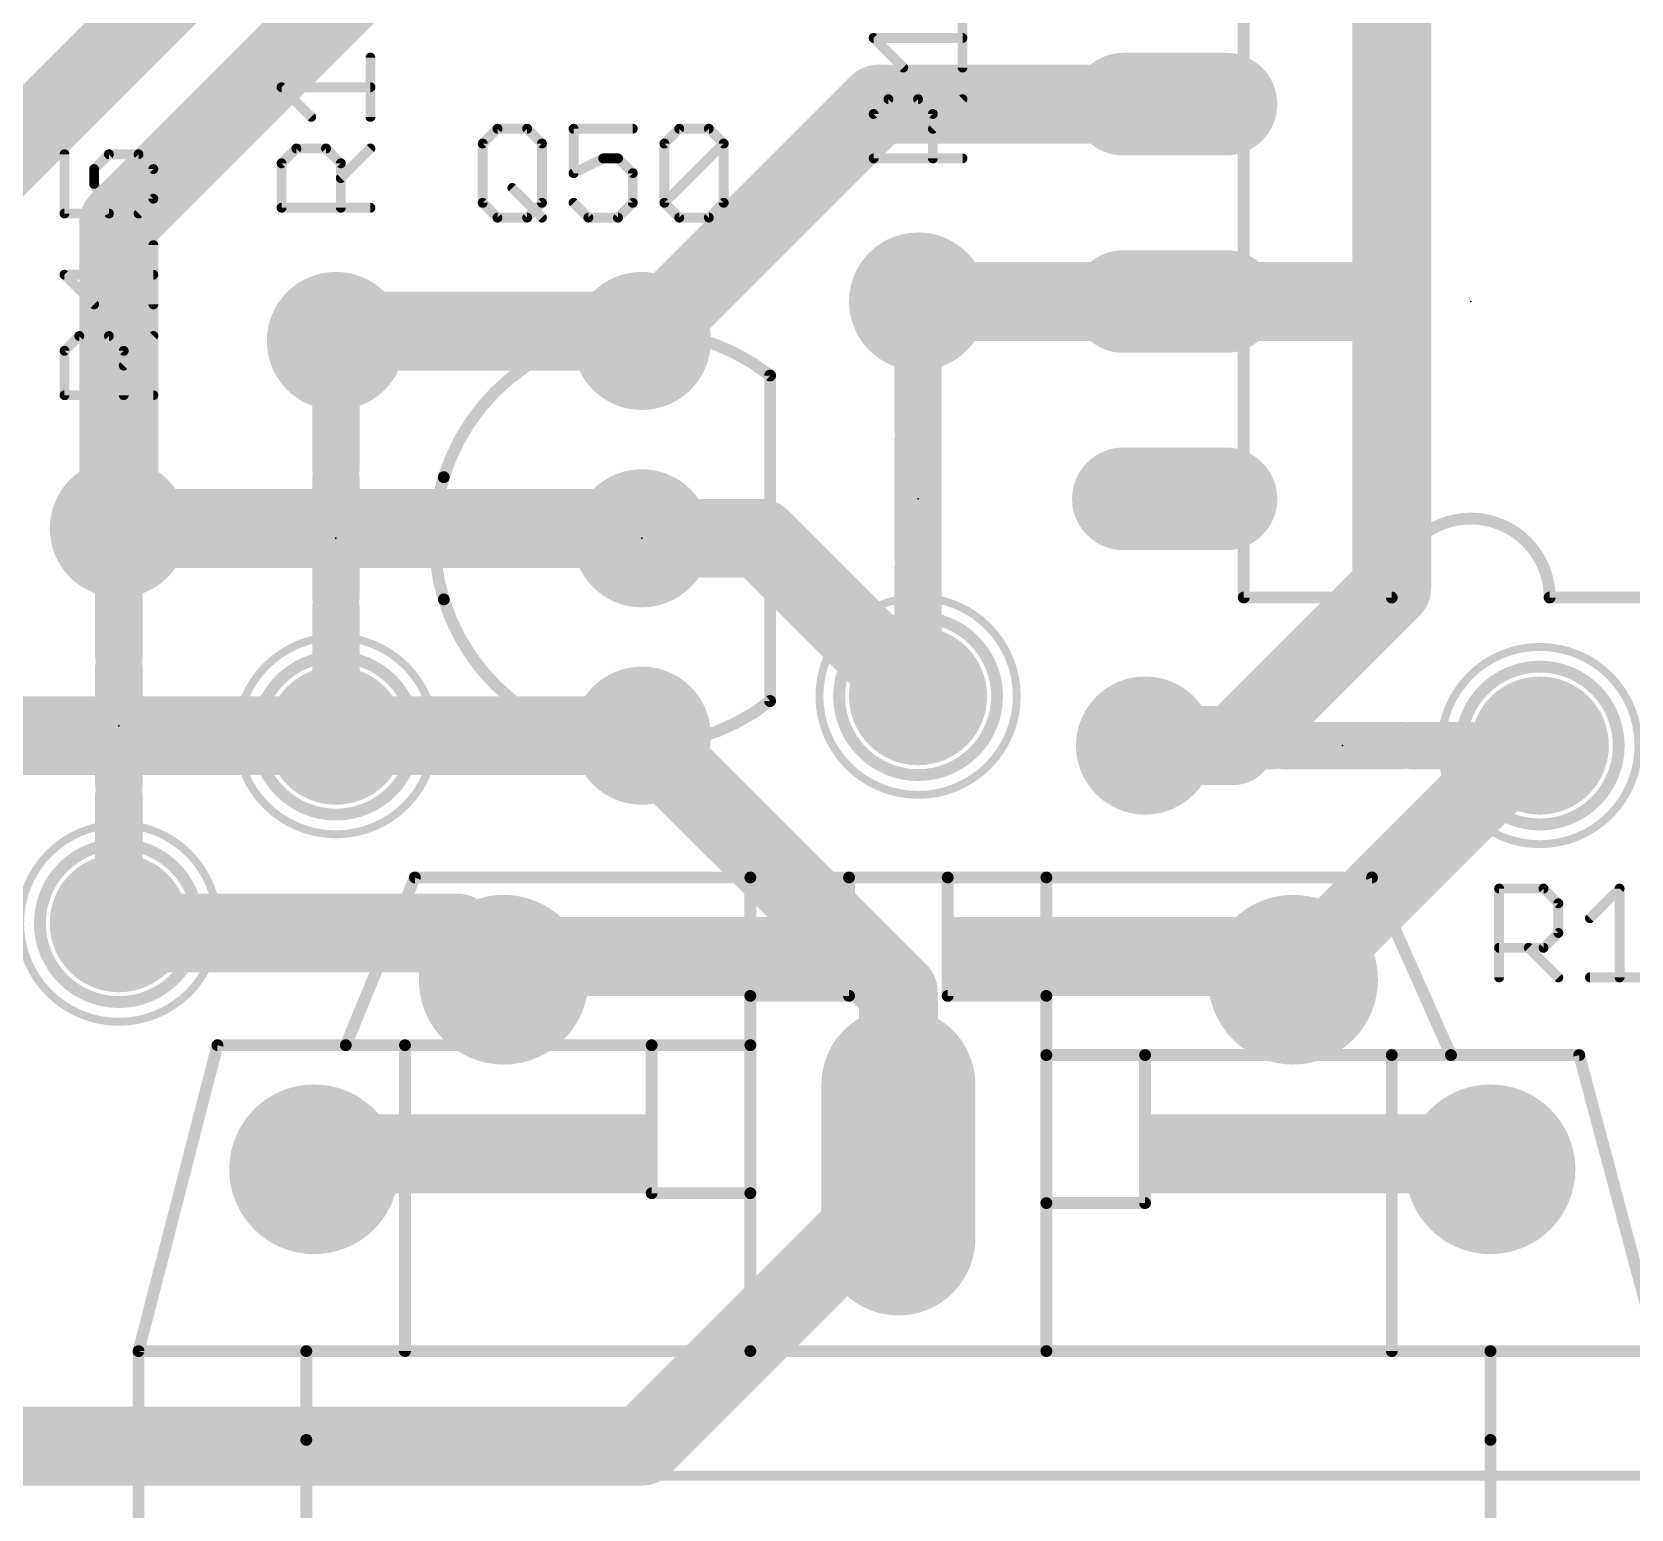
# Model space of a CAD drawing. Extents: x -4 to 220, y -9 to 53.
# Drawn here: x 123.98 to 144.56, y 8.21 to 27.22 of the extents above; entities that cross this region are included whole.
import ezdxf

# ---------------------------------------------------------------- set-up
doc = ezdxf.new("R2010")
doc.units = 0
for name, color, linetype in [('1', 14, 'CONTINUOUS'), ('16', 174, 'CONTINUOUS'), ('17', 94, 'CONTINUOUS'), ('21', 251, 'CONTINUOUS'), ('23', 178, 'CONTINUOUS'), ('25', 251, 'CONTINUOUS'), ('51', 251, 'CONTINUOUS')]:
    doc.layers.add(name, color=color, linetype=linetype)

# ---------------------------------------------------------------- blocks, each defined once
blk = doc.blocks.new('RECT')
blk.add_solid([(-0.5, -0.5), (0.5, -0.5), (-0.5, 0.5), (0.5, 0.5)])
blk = doc.blocks.new('ROUNDP')
at = {"const_width": 0.5}
blk.add_lwpolyline([(0, -0.25, 1), (0, 0.25, 1), (0, -0.25)], format="xyb", dxfattribs=at)
blk = doc.blocks.new('LONGP100')
at = {"const_width": 1}
blk.add_lwpolyline([(-0.5, 0), (0.5, 0)], dxfattribs=at)
at = {"const_width": 0.5}
for points in [[(-0.5, 0.25, 1), (-0.5, -0.25)], [(0.5, -0.25, 1), (0.5, 0.25)]]:
    blk.add_lwpolyline(points, format="xyb", dxfattribs=at)

msp = doc.modelspace()

# ---------------------------------------------------------------- linework, layer by layer
at = {"layer": '1'}
for points, const_width in [([(125.095, 24.765), (133.858, 33.528)], 1.016), ([(125.095, 20.828), (125.095, 24.765)], 1.016), ([(165.989, 8.636), (104.267, 8.636)], 0.127)]:
    msp.add_lwpolyline(points, dxfattribs=dict(at, const_width=const_width))
at = {"layer": '1', "const_width": 0.508}
for points in [[(125.349, 24.765, 1), (124.841, 24.765)], [(124.9154, 24.9446, 1), (125.2746, 24.5854)], [(124.841, 20.828, 1), (125.349, 20.828)]]:
    msp.add_lwpolyline(points, format="xyb", dxfattribs=at)
at = {"layer": '16', "const_width": 1.016}
for points in [[(118.8085, 20.7645), (126.619, 28.575)], [(141.478, 28.575), (141.478, 23.749)], [(131.826, 23.241), (134.874, 26.289)], [(134.874, 26.289), (138.684, 26.289)], [(138.684, 23.749), (135.382, 23.749)], [(141.478, 23.749), (138.684, 23.749)], [(141.478, 23.749), (141.478, 20.066)], [(127.889, 23.241), (127.762, 23.368)], [(127.762, 23.368), (131.699, 23.368)], [(131.699, 23.368), (131.826, 23.241)], [(125.095, 20.828), (131.699, 20.828)], [(131.699, 20.828), (131.826, 20.701)], [(131.826, 20.701), (131.826, 20.828)], [(131.826, 20.701), (133.35, 20.701)], [(133.35, 20.701), (135.382, 18.669)], [(141.478, 20.066), (139.446, 18.034)], [(127.889, 18.161), (123.444, 18.161)], [(131.826, 18.161), (127.889, 18.161)], [(135.128, 14.859), (131.826, 18.161)], [(139.446, 18.034), (138.303, 18.034)], [(140.208, 15.02), (143.222, 18.034)], [(143.222, 18.034), (143.383, 18.034)], [(125.095, 15.748), (124.968, 15.621)], [(124.968, 15.621), (129.447, 15.621)], [(129.447, 15.621), (130.048, 15.02)], [(135.128, 12.446), (135.128, 14.859)], [(135.128, 12.446), (135.128, 12.68)], [(131.826, 9.017), (135.255, 12.446)], [(135.255, 12.446), (135.128, 12.446)], [(116.947, 9.017), (131.826, 9.017)]]:
    msp.add_lwpolyline(points, dxfattribs=at)
at = {"layer": '16', "const_width": 0.508}
for points in [[(134.874, 26.543, 1), (134.874, 26.035)], [(135.0536, 26.1094, 1), (134.6944, 26.4686)], [(138.684, 26.035, 1), (138.684, 26.543)], [(135.382, 24.003, 1), (135.382, 23.495)], [(138.684, 24.003, 1), (138.684, 23.495)], [(138.684, 23.495, 1), (138.684, 24.003)], [(141.732, 23.749, 1), (141.224, 23.749)], [(141.478, 23.495, 1), (141.478, 24.003)], [(127.9416, 23.5476, 1), (127.5824, 23.1884)], [(127.762, 23.622, 1), (127.762, 23.114)], [(131.8786, 23.5476, 1), (131.5194, 23.1884)], [(131.699, 23.114, 1), (131.699, 23.622)], [(141.224, 23.749, 1), (141.732, 23.749)], [(127.7094, 23.0614, 1), (128.0686, 23.4206)], [(131.6464, 23.4206, 1), (132.0056, 23.0614)], [(131.6464, 23.0614, 1), (132.0056, 23.4206)], [(125.095, 21.082, 1), (125.095, 20.574)], [(131.8786, 21.0076, 1), (131.5194, 20.6484)], [(132.08, 20.828, 1), (131.572, 20.828)], [(131.826, 20.955, 1), (131.826, 20.447)], [(131.699, 20.574, 1), (131.699, 21.082)], [(133.5296, 20.8806, 1), (133.1704, 20.5214)], [(133.35, 20.447, 1), (133.35, 20.955)], [(131.6464, 20.5214, 1), (132.0056, 20.8806)], [(131.572, 20.701, 1), (132.08, 20.701)], [(141.6576, 19.8864, 1), (141.2984, 20.2456)], [(141.224, 20.066, 1), (141.732, 20.066)], [(135.2024, 18.4894, 1), (135.5616, 18.8486)], [(127.889, 18.415, 1), (127.889, 17.907)], [(127.889, 17.907, 1), (127.889, 18.415)], [(132.0056, 18.3406, 1), (131.6464, 17.9814)], [(131.826, 17.907, 1), (131.826, 18.415)], [(138.303, 18.288, 1), (138.303, 17.78)], [(139.446, 17.78, 1), (139.446, 18.288)], [(143.222, 18.288, 1), (143.222, 17.78)], [(143.4016, 17.8544, 1), (143.0424, 18.2136)], [(143.383, 17.78, 1), (143.383, 18.288)], [(139.2664, 18.2136, 1), (139.6256, 17.8544)], [(124.968, 15.875, 1), (124.968, 15.367)], [(124.7884, 15.8006, 1), (125.1476, 15.4414)], [(125.2746, 15.5684, 1), (124.9154, 15.9276)], [(129.6266, 15.8006, 1), (129.2674, 15.4414)], [(129.447, 15.367, 1), (129.447, 15.875)], [(129.8684, 14.8404, 1), (130.2276, 15.1996)], [(140.0284, 15.1996, 1), (140.3876, 14.8404)], [(135.382, 14.859, 1), (134.874, 14.859)], [(134.9484, 14.6794, 1), (135.3076, 15.0386)], [(135.382, 12.68, 1), (134.874, 12.68)], [(135.128, 12.7, 1), (135.128, 12.192)], [(135.4346, 12.2664, 1), (135.0754, 12.6256)], [(135.255, 12.192, 1), (135.255, 12.7)], [(134.874, 12.446, 1), (135.382, 12.446)], [(134.874, 12.446, 1), (135.382, 12.446)], [(131.826, 8.763, 1), (131.826, 9.271)], [(131.6464, 9.1966, 1), (132.0056, 8.8374)]]:
    msp.add_lwpolyline(points, format="xyb", dxfattribs=at)
at = {"layer": '21'}
for points, const_width in [([(139.573, 27.559), (139.573, 19.939)], 0.1524), ([(133.477, 18.606), (133.477, 22.796)], 0.1524), ([(135.382, 20.447), (135.382, 21.971)], 0.6096), ([(127.889, 19.939), (127.889, 21.463)], 0.6096), ([(139.573, 19.939), (141.478, 19.939)], 0.1524), ([(145.415, 19.939), (143.51, 19.939)], 0.1524), ([(125.095, 17.526), (125.095, 19.05)], 0.6096), ([(141.605, 18.034), (140.081, 18.034)], 0.6096), ([(133.223, 16.336), (133.223, 14.812)], 0.1524), ([(134.493, 16.336), (133.223, 16.336)], 0.1524), ([(134.493, 16.336), (134.493, 14.812)], 0.1524), ([(135.763, 16.336), (134.493, 16.336)], 0.1524), ([(137.033, 16.336), (135.763, 16.336)], 0.1524), ([(135.763, 16.336), (135.763, 14.812)], 0.1524), ([(137.033, 16.336), (137.033, 14.812)], 0.1524), ([(133.223, 14.812), (134.493, 14.812)], 0.1524), ([(133.223, 14.812), (133.223, 14.177)], 0.1524), ([(137.033, 14.812), (135.763, 14.812)], 0.1524), ([(137.033, 14.812), (137.033, 14.05)], 0.1524), ([(126.365, 14.177), (125.349, 10.24)], 0.1524), ([(133.223, 14.177), (131.953, 14.177)], 0.1524), ([(131.953, 14.177), (131.953, 12.272)], 0.1524), ([(133.223, 14.177), (133.223, 12.272)], 0.1524), ([(137.033, 14.05), (137.033, 12.145)], 0.1524), ([(138.303, 14.05), (137.033, 14.05)], 0.1524), ([(138.303, 14.05), (138.303, 12.145)], 0.1524), ([(143.891, 14.05), (144.907, 10.24)], 0.1524), ([(133.223, 12.272), (131.953, 12.272)], 0.1524), ([(133.223, 12.272), (133.223, 10.24)], 0.1524), ([(137.033, 12.145), (138.303, 12.145)], 0.1524), ([(137.033, 12.145), (137.033, 10.24)], 0.1524), ([(125.349, 5.541), (125.349, 10.24)], 0.1524), ([(127.508, 10.24), (125.349, 10.24)], 0.1524), ([(133.223, 10.24), (127.508, 10.24)], 0.1524), ([(127.508, 10.24), (127.508, 9.097)], 0.1524), ([(137.033, 10.24), (133.223, 10.24)], 0.1524), ([(142.748, 10.24), (137.033, 10.24)], 0.1524), ([(144.907, 10.24), (142.748, 10.24)], 0.1524), ([(142.748, 10.24), (142.748, 9.097)], 0.1524)]:
    msp.add_lwpolyline(points, dxfattribs=dict(at, const_width=const_width))
for points, const_width in [([(133.477, 22.796, 0.5267), (129.2776, 21.4878)], 0.1524), ([(133.5151, 22.796, 1), (133.4389, 22.796)], 0.0762), ([(133.4534, 22.7661, 1), (133.5006, 22.8259)], 0.0762), ([(135.5344, 21.971, 1), (135.2296, 21.971)], 0.3048), ([(128.0414, 21.463, 1), (127.7366, 21.463)], 0.3048), ([(129.2775, 21.4873, 0.1508), (129.2775, 19.9147)], 0.1524), ([(129.2412, 21.499, 1), (129.314, 21.4766)], 0.0762), ([(129.3139, 21.4761, 1), (129.2411, 21.4985)], 0.0762), ([(143.51, 19.939, 1), (141.478, 19.939)], 0.1524), ([(135.2296, 20.447, 1), (135.5344, 20.447)], 0.3048), ([(127.7366, 19.939, 1), (128.0414, 19.939)], 0.3048), ([(129.2775, 19.9147, 0.5267), (133.477, 18.6064)], 0.1524), ([(129.3139, 19.9259, 1), (129.2411, 19.9035)], 0.0762), ([(129.2411, 19.9035, 1), (129.3139, 19.9259)], 0.0762), ([(135.382, 17.399, 1), (135.382, 19.939, 1), (135.382, 17.399)], 0.1016), ([(139.573, 19.9771, 1), (139.573, 19.9009)], 0.0762), ([(139.5349, 19.939, 1), (139.6111, 19.939)], 0.0762), ([(141.4399, 19.939, 1), (141.5161, 19.939)], 0.0762), ([(141.478, 19.9009, 1), (141.478, 19.9771)], 0.0762), ([(143.51, 19.9771, 1), (143.51, 19.9009)], 0.0762), ([(143.4719, 19.939, 1), (143.5481, 19.939)], 0.0762), ([(125.2474, 19.05, 1), (124.9426, 19.05)], 0.3048), ([(127.889, 16.891, 1), (127.889, 19.431, 1), (127.889, 16.891)], 0.1016), ([(143.383, 16.764, 1), (143.383, 19.304, 1), (143.383, 16.764)], 0.1016), ([(133.4389, 18.606, 1), (133.5151, 18.606)], 0.0762), ([(133.5006, 18.5765, 1), (133.4534, 18.6363)], 0.0762), ([(140.081, 18.1864, 1), (140.081, 17.8816)], 0.3048), ([(141.605, 17.8816, 1), (141.605, 18.1864)], 0.3048), ([(124.9426, 17.526, 1), (125.2474, 17.526)], 0.3048), ([(125.095, 14.478, 1), (125.095, 17.018, 1), (125.095, 14.478)], 0.1016), ([(133.2611, 16.336, 1), (133.1849, 16.336)], 0.0762), ([(133.223, 16.3741, 1), (133.223, 16.2979)], 0.0762), ([(134.5311, 16.336, 1), (134.4549, 16.336)], 0.0762), ([(134.493, 16.3741, 1), (134.493, 16.2979)], 0.0762), ([(134.493, 16.2979, 1), (134.493, 16.3741)], 0.0762), ([(135.763, 16.3741, 1), (135.763, 16.2979)], 0.0762), ([(135.8011, 16.336, 1), (135.7249, 16.336)], 0.0762), ([(135.763, 16.2979, 1), (135.763, 16.3741)], 0.0762), ([(137.0711, 16.336, 1), (136.9949, 16.336)], 0.0762), ([(137.033, 16.2979, 1), (137.033, 16.3741)], 0.0762), ([(133.223, 14.8501, 1), (133.223, 14.7739)], 0.0762), ([(133.2611, 14.812, 1), (133.1849, 14.812)], 0.0762), ([(133.1849, 14.812, 1), (133.2611, 14.812)], 0.0762), ([(134.4549, 14.812, 1), (134.5311, 14.812)], 0.0762), ([(134.493, 14.7739, 1), (134.493, 14.8501)], 0.0762), ([(135.763, 14.8501, 1), (135.763, 14.7739)], 0.0762), ([(135.7249, 14.812, 1), (135.8011, 14.812)], 0.0762), ([(137.0711, 14.812, 1), (136.9949, 14.812)], 0.0762), ([(136.9949, 14.812, 1), (137.0711, 14.812)], 0.0762), ([(137.033, 14.7739, 1), (137.033, 14.8501)], 0.0762), ([(126.4019, 14.1675, 1), (126.3281, 14.1865)], 0.0762), ([(131.953, 14.2151, 1), (131.953, 14.1389)], 0.0762), ([(131.9911, 14.177, 1), (131.9149, 14.177)], 0.0762), ([(133.2611, 14.177, 1), (133.1849, 14.177)], 0.0762), ([(133.1849, 14.177, 1), (133.2611, 14.177)], 0.0762), ([(133.223, 14.1389, 1), (133.223, 14.2151)], 0.0762), ([(137.0711, 14.05, 1), (136.9949, 14.05)], 0.0762), ([(137.033, 14.0881, 1), (137.033, 14.0119)], 0.0762), ([(136.9949, 14.05, 1), (137.0711, 14.05)], 0.0762), ([(138.3411, 14.05, 1), (138.2649, 14.05)], 0.0762), ([(138.303, 14.0119, 1), (138.303, 14.0881)], 0.0762), ([(143.9278, 14.0598, 1), (143.8542, 14.0402)], 0.0762), ([(131.953, 12.3101, 1), (131.953, 12.2339)], 0.0762), ([(133.2611, 12.272, 1), (133.1849, 12.272)], 0.0762), ([(133.223, 12.2339, 1), (133.223, 12.3101)], 0.0762), ([(131.9149, 12.272, 1), (131.9911, 12.272)], 0.0762), ([(133.1849, 12.272, 1), (133.2611, 12.272)], 0.0762), ([(137.033, 12.1831, 1), (137.033, 12.1069)], 0.0762), ([(137.0711, 12.145, 1), (136.9949, 12.145)], 0.0762), ([(136.9949, 12.145, 1), (137.0711, 12.145)], 0.0762), ([(138.2649, 12.145, 1), (138.3411, 12.145)], 0.0762), ([(138.303, 12.1069, 1), (138.303, 12.1831)], 0.0762), ([(125.3871, 10.24, 1), (125.3109, 10.24)], 0.0762), ([(125.349, 10.2781, 1), (125.349, 10.2019)], 0.0762), ([(127.508, 10.2781, 1), (127.508, 10.2019)], 0.0762), ([(127.5461, 10.24, 1), (127.4699, 10.24)], 0.0762), ([(127.508, 10.2019, 1), (127.508, 10.2781)], 0.0762), ([(133.223, 10.2781, 1), (133.223, 10.2019)], 0.0762), ([(133.223, 10.2019, 1), (133.223, 10.2781)], 0.0762), ([(137.033, 10.2781, 1), (137.033, 10.2019)], 0.0762), ([(137.033, 10.2019, 1), (137.033, 10.2781)], 0.0762), ([(142.748, 10.2781, 1), (142.748, 10.2019)], 0.0762), ([(142.7861, 10.24, 1), (142.7099, 10.24)], 0.0762), ([(142.748, 10.2019, 1), (142.748, 10.2781)], 0.0762), ([(125.3121, 10.2495, 1), (125.3859, 10.2305)], 0.0762), ([(133.1849, 10.24, 1), (133.2611, 10.24)], 0.0762), ([(136.9949, 10.24, 1), (137.0711, 10.24)], 0.0762), ([(127.4699, 9.097, 1), (127.5461, 9.097)], 0.0762), ([(142.7099, 9.097, 1), (142.7861, 9.097)], 0.0762)]:
    msp.add_lwpolyline(points, format="xyb", dxfattribs=dict(at, const_width=const_width))
at = {"layer": '23'}
for p in [(142.494, 23.749), (135.382, 21.209), (127.889, 20.701), (131.826, 20.701), (125.095, 18.288), (140.843, 18.034)]:
    msp.add_point(p, dxfattribs=at)
at = {"layer": '25', "const_width": 0.127}
for points in [[(135.9535, 26.7599), (135.9535, 27.5225)], [(135.1909, 26.7599), (134.8095, 27.1412)], [(134.8095, 27.1412), (135.9535, 27.1412)], [(128.3335, 26.1249), (128.3335, 26.8875)], [(127.5709, 26.1249), (127.1895, 26.5062)], [(127.1895, 26.5062), (128.3335, 26.5062)], [(134.8095, 26.1625), (135.0002, 26.3532)], [(135.0002, 26.3532), (135.3815, 26.3532)], [(135.3815, 26.3532), (135.5722, 26.1625)], [(135.5722, 25.9718), (135.9535, 26.3532)], [(134.8095, 25.5905), (134.8095, 26.1625)], [(135.5722, 26.1625), (135.5722, 25.5905)], [(129.7783, 25.7818), (129.969, 25.9725)], [(129.969, 25.9725), (130.3503, 25.9725)], [(130.3503, 25.9725), (130.541, 25.7818)], [(131.7104, 25.9725), (130.9477, 25.9725)], [(130.9477, 25.9725), (130.9477, 25.4005)], [(132.1171, 25.7818), (132.3078, 25.9725)], [(132.3078, 25.9725), (132.6891, 25.9725)], [(132.6891, 25.9725), (132.8797, 25.7818)], [(127.1895, 25.5275), (127.3802, 25.7182)], [(127.3802, 25.7182), (127.7615, 25.7182)], [(127.7615, 25.7182), (127.9522, 25.5275)], [(127.9522, 25.3368), (128.3335, 25.7182)], [(129.7783, 25.0192), (129.7783, 25.7818)], [(130.541, 25.7818), (130.541, 25.0192)], [(132.1171, 25.0192), (132.1171, 25.7818)], [(132.1171, 25.0192), (132.8797, 25.7818)], [(132.8797, 25.7818), (132.8797, 25.0192)], [(124.3955, 25.6439), (124.3955, 24.8813)], [(124.7769, 25.4533), (124.9675, 25.6439)], [(124.9675, 25.6439), (125.3488, 25.6439)], [(125.3488, 25.6439), (125.5395, 25.4533)], [(127.1895, 24.9555), (127.1895, 25.5275)], [(127.9522, 25.5275), (127.9522, 24.9555)], [(130.9477, 25.4005), (131.329, 25.5912)], [(131.329, 25.5912), (131.5197, 25.5912)], [(131.5197, 25.5912), (131.7104, 25.4005)], [(135.9535, 25.5905), (134.8095, 25.5905)], [(124.7769, 25.2626), (124.7769, 25.4533)], [(124.9675, 24.8813), (124.7769, 25.2626)], [(125.5395, 25.4533), (125.5395, 25.072)], [(131.7104, 25.4005), (131.7104, 25.0192)], [(125.5395, 25.072), (125.3488, 24.8813)], [(130.1596, 25.2098), (130.541, 24.8285)], [(124.3955, 24.8813), (124.9675, 24.8813)], [(128.3335, 24.9555), (127.1895, 24.9555)], [(129.969, 24.8285), (129.7783, 25.0192)], [(130.541, 25.0192), (130.3503, 24.8285)], [(131.1384, 24.8285), (130.9477, 25.0192)], [(131.7104, 25.0192), (131.5197, 24.8285)], [(132.3078, 24.8285), (132.1171, 25.0192)], [(132.8797, 25.0192), (132.6891, 24.8285)], [(130.3503, 24.8285), (129.969, 24.8285)], [(131.5197, 24.8285), (131.1384, 24.8285)], [(132.6891, 24.8285), (132.3078, 24.8285)], [(125.5395, 23.7119), (125.5395, 24.4745)], [(124.7769, 23.7119), (124.3955, 24.0932)], [(124.3955, 24.0932), (125.5395, 24.0932)], [(124.3955, 23.1145), (124.5862, 23.3052)], [(124.5862, 23.3052), (124.9675, 23.3052)], [(124.9675, 23.3052), (125.1582, 23.1145)], [(125.1582, 22.9238), (125.5395, 23.3052)], [(124.3955, 22.5425), (124.3955, 23.1145)], [(125.1582, 23.1145), (125.1582, 22.5425)], [(125.5395, 22.5425), (124.3955, 22.5425)], [(142.8593, 15.0495), (142.8593, 16.1935)], [(142.8593, 16.1935), (143.4313, 16.1935)], [(143.4313, 16.1935), (143.622, 16.0028)], [(143.622, 16.0028), (143.622, 15.6215)], [(144.0287, 15.8122), (144.41, 16.1935)], [(144.41, 16.1935), (144.41, 15.0495)], [(143.622, 15.6215), (143.4313, 15.4308)], [(143.4313, 15.4308), (142.8593, 15.4308)], [(143.2406, 15.4308), (143.622, 15.0495)], [(144.0287, 15.0495), (144.7913, 15.0495)]]:
    msp.add_lwpolyline(points, dxfattribs=at)
at = {"layer": '25', "const_width": 0.0635}
for points in [[(134.8095, 27.173, 1), (134.8095, 27.1095)], [(134.832, 27.1637, 1), (134.7871, 27.1188)], [(135.9535, 27.1095, 1), (135.9535, 27.173)], [(128.3653, 26.8875, 1), (128.3018, 26.8875)], [(135.1684, 26.7374, 1), (135.2133, 26.7823)], [(135.9218, 26.7599, 1), (135.9853, 26.7599)], [(127.1895, 26.538, 1), (127.1895, 26.4745)], [(127.212, 26.5287, 1), (127.1671, 26.4838)], [(128.3335, 26.4745, 1), (128.3335, 26.538)], [(135.0002, 26.3849, 1), (135.0002, 26.3214)], [(135.0226, 26.3307, 1), (134.9777, 26.3756)], [(135.404, 26.3756, 1), (135.3591, 26.3307)], [(135.3815, 26.3214, 1), (135.3815, 26.3849)], [(135.976, 26.3307, 1), (135.931, 26.3756)], [(127.5484, 26.1024, 1), (127.5933, 26.1473)], [(128.3018, 26.1249, 1), (128.3653, 26.1249)], [(134.8413, 26.1625, 1), (134.7778, 26.1625)], [(134.7871, 26.1849, 1), (134.832, 26.14)], [(135.6039, 26.1625, 1), (135.5404, 26.1625)], [(135.5497, 26.14, 1), (135.5946, 26.1849)], [(129.969, 26.0042, 1), (129.969, 25.9407)], [(129.9914, 25.95, 1), (129.9465, 25.9949)], [(130.3727, 25.9949, 1), (130.3278, 25.95)], [(130.3503, 25.9407, 1), (130.3503, 26.0042)], [(130.9477, 26.0042, 1), (130.9477, 25.9407)], [(130.9794, 25.9725, 1), (130.916, 25.9725)], [(131.7104, 25.9407, 1), (131.7104, 26.0042)], [(132.3078, 26.0042, 1), (132.3078, 25.9407)], [(132.3302, 25.95, 1), (132.2853, 25.9949)], [(132.7115, 25.9949, 1), (132.6666, 25.95)], [(132.6891, 25.9407, 1), (132.6891, 26.0042)], [(135.5497, 25.9943, 1), (135.5946, 25.9494)], [(127.3802, 25.7499, 1), (127.3802, 25.6864)], [(127.4026, 25.6957, 1), (127.3577, 25.7406)], [(127.784, 25.7406, 1), (127.7391, 25.6957)], [(127.7615, 25.6864, 1), (127.7615, 25.7499)], [(128.356, 25.6957, 1), (128.311, 25.7406)], [(129.8101, 25.7818, 1), (129.7466, 25.7818)], [(129.7559, 25.8043, 1), (129.8008, 25.7594)], [(130.5727, 25.7818, 1), (130.5092, 25.7818)], [(130.5185, 25.7594, 1), (130.5634, 25.8043)], [(132.1488, 25.7818, 1), (132.0853, 25.7818)], [(132.0946, 25.8043, 1), (132.1395, 25.7594)], [(132.9115, 25.7818, 1), (132.848, 25.7818)], [(132.9022, 25.7594, 1), (132.8573, 25.8043)], [(132.8573, 25.7594, 1), (132.9022, 25.8043)], [(124.4273, 25.6439, 1), (124.3638, 25.6439)], [(124.9675, 25.6757, 1), (124.9675, 25.6122)], [(124.99, 25.6215, 1), (124.9451, 25.6664)], [(125.3713, 25.6664, 1), (125.3264, 25.6215)], [(125.3488, 25.6122, 1), (125.3488, 25.6757)], [(127.2213, 25.5275, 1), (127.1578, 25.5275)], [(127.1671, 25.5499, 1), (127.212, 25.505)], [(127.9839, 25.5275, 1), (127.9204, 25.5275)], [(127.9297, 25.505, 1), (127.9746, 25.5499)], [(131.329, 25.6229, 1), (131.329, 25.5594)], [(131.3432, 25.5628, 1), (131.3148, 25.6195)], [(131.5421, 25.6136, 1), (131.4972, 25.5687)], [(131.5197, 25.5594, 1), (131.5197, 25.6229)], [(134.8095, 25.6223, 1), (134.8095, 25.5588)], [(134.7778, 25.5905, 1), (134.8413, 25.5905)], [(135.5404, 25.5905, 1), (135.6039, 25.5905)], [(135.9535, 25.5588, 1), (135.9535, 25.6223)], [(124.8086, 25.4533, 1), (124.7451, 25.4533)], [(124.7544, 25.4757, 1), (124.7993, 25.4308)], [(124.8052, 25.2768, 1), (124.7485, 25.2484)], [(125.5713, 25.4533, 1), (125.5078, 25.4533)], [(125.517, 25.4308, 1), (125.562, 25.4757)], [(127.9297, 25.3593, 1), (127.9746, 25.3144)], [(130.9335, 25.4289, 1), (130.9619, 25.3721)], [(130.916, 25.4005, 1), (130.9794, 25.4005)], [(131.7421, 25.4005, 1), (131.6786, 25.4005)], [(131.6879, 25.378, 1), (131.7328, 25.4229)], [(124.7451, 25.2626, 1), (124.8086, 25.2626)], [(125.562, 25.0495, 1), (125.517, 25.0944)], [(130.1821, 25.2323, 1), (130.1372, 25.1874)], [(124.3955, 24.913, 1), (124.3955, 24.8495)], [(124.3638, 24.8813, 1), (124.4273, 24.8813)], [(124.9391, 24.8671, 1), (124.9959, 24.8955)], [(124.9675, 24.8495, 1), (124.9675, 24.913)], [(125.3264, 24.9037, 1), (125.3713, 24.8588)], [(125.5078, 25.072, 1), (125.5713, 25.072)], [(127.1895, 24.9872, 1), (127.1895, 24.9238)], [(127.1578, 24.9555, 1), (127.2213, 24.9555)], [(127.9204, 24.9555, 1), (127.9839, 24.9555)], [(128.3335, 24.9238, 1), (128.3335, 24.9872)], [(129.8008, 25.0416, 1), (129.7559, 24.9967)], [(129.7466, 25.0192, 1), (129.8101, 25.0192)], [(130.5092, 25.0192, 1), (130.5727, 25.0192)], [(130.5634, 24.9967, 1), (130.5185, 25.0416)], [(130.9702, 25.0416, 1), (130.9252, 24.9967)], [(131.6786, 25.0192, 1), (131.7421, 25.0192)], [(131.7328, 24.9967, 1), (131.6879, 25.0416)], [(132.1395, 25.0416, 1), (132.0946, 24.9967)], [(132.0946, 25.0416, 1), (132.1395, 24.9967)], [(132.0853, 25.0192, 1), (132.1488, 25.0192)], [(132.848, 25.0192, 1), (132.9115, 25.0192)], [(132.9022, 24.9967, 1), (132.8573, 25.0416)], [(129.969, 24.8603, 1), (129.969, 24.7968)], [(129.9465, 24.806, 1), (129.9914, 24.851)], [(130.3278, 24.851, 1), (130.3727, 24.806)], [(130.3503, 24.7968, 1), (130.3503, 24.8603)], [(130.5185, 24.806, 1), (130.5634, 24.851)], [(131.1384, 24.8603, 1), (131.1384, 24.7968)], [(131.1159, 24.806, 1), (131.1608, 24.851)], [(131.4972, 24.851, 1), (131.5421, 24.806)], [(131.5197, 24.7968, 1), (131.5197, 24.8603)], [(132.3078, 24.8603, 1), (132.3078, 24.7968)], [(132.2853, 24.806, 1), (132.3302, 24.851)], [(132.6666, 24.851, 1), (132.7115, 24.806)], [(132.6891, 24.7968, 1), (132.6891, 24.8603)], [(125.5713, 24.4745, 1), (125.5078, 24.4745)], [(124.3955, 24.125, 1), (124.3955, 24.0615)], [(124.418, 24.1157, 1), (124.3731, 24.0708)], [(125.5395, 24.0615, 1), (125.5395, 24.125)], [(124.7544, 23.6894, 1), (124.7993, 23.7343)], [(125.5078, 23.7119, 1), (125.5713, 23.7119)], [(124.5862, 23.3369, 1), (124.5862, 23.2734)], [(124.6086, 23.2827, 1), (124.5637, 23.3276)], [(124.99, 23.3276, 1), (124.9451, 23.2827)], [(124.9675, 23.2734, 1), (124.9675, 23.3369)], [(125.562, 23.2827, 1), (125.517, 23.3276)], [(124.4273, 23.1145, 1), (124.3638, 23.1145)], [(124.3731, 23.1369, 1), (124.418, 23.092)], [(125.1899, 23.1145, 1), (125.1264, 23.1145)], [(125.1357, 23.092, 1), (125.1806, 23.1369)], [(125.1357, 22.9463, 1), (125.1806, 22.9014)], [(124.3955, 22.5742, 1), (124.3955, 22.5108)], [(124.3638, 22.5425, 1), (124.4273, 22.5425)], [(125.1264, 22.5425, 1), (125.1899, 22.5425)], [(125.5395, 22.5108, 1), (125.5395, 22.5742)], [(142.8593, 16.2252, 1), (142.8593, 16.1617)], [(142.8911, 16.1935, 1), (142.8276, 16.1935)], [(143.4537, 16.2159, 1), (143.4088, 16.171)], [(143.4313, 16.1617, 1), (143.4313, 16.2252)], [(143.6537, 16.0028, 1), (143.5902, 16.0028)], [(143.5995, 15.9804, 1), (143.6444, 16.0253)], [(144.4418, 16.1935, 1), (144.3783, 16.1935)], [(144.4325, 16.171, 1), (144.3876, 16.2159)], [(144.0062, 15.8346, 1), (144.0512, 15.7897)], [(143.5902, 15.6215, 1), (143.6537, 15.6215)], [(143.6444, 15.599, 1), (143.5995, 15.6439)], [(142.8593, 15.4626, 1), (142.8593, 15.3991)], [(143.2631, 15.4533, 1), (143.2182, 15.4084)], [(143.4088, 15.4533, 1), (143.4537, 15.4084)], [(143.4313, 15.3991, 1), (143.4313, 15.4626)], [(142.8276, 15.0495, 1), (142.8911, 15.0495)], [(143.5995, 15.027, 1), (143.6444, 15.072)], [(144.0287, 15.0813, 1), (144.0287, 15.0177)], [(144.3783, 15.0495, 1), (144.4418, 15.0495)]]:
    msp.add_lwpolyline(points, format="xyb", dxfattribs=at)
at = {"layer": '51'}
for points, const_width in [([(135.382, 22.098), (135.382, 23.749)], 0.6096), ([(127.889, 21.59), (127.889, 23.241)], 0.6096), ([(125.095, 19.177), (125.095, 20.828)], 0.6096), ([(135.382, 18.669), (135.382, 20.32)], 0.6096), ([(127.889, 18.161), (127.889, 19.812)], 0.6096), ([(139.954, 18.034), (138.303, 18.034)], 0.6096), ([(143.383, 18.034), (141.732, 18.034)], 0.6096), ([(125.095, 15.748), (125.095, 17.399)], 0.6096), ([(128.016, 14.177), (128.905, 16.336)], 0.1524), ([(133.223, 16.336), (128.905, 16.336)], 0.1524), ([(141.224, 16.336), (137.033, 16.336)], 0.1524), ([(141.224, 16.336), (142.24, 14.05)], 0.1524), ([(126.365, 14.177), (128.016, 14.177)], 0.1524), ([(128.778, 14.177), (128.016, 14.177)], 0.1524), ([(128.778, 14.177), (128.778, 10.24)], 0.1524), ([(131.953, 14.177), (128.778, 14.177)], 0.1524), ([(141.478, 14.05), (138.303, 14.05)], 0.1524), ([(142.24, 14.05), (141.478, 14.05)], 0.1524), ([(141.478, 14.05), (141.478, 10.24)], 0.1524), ([(143.891, 14.05), (142.24, 14.05)], 0.1524), ([(127.508, 9.097), (127.508, 6.303)], 0.1524), ([(142.748, 9.097), (142.748, 6.303)], 0.1524)]:
    msp.add_lwpolyline(points, dxfattribs=dict(at, const_width=const_width))
for points, const_width in [([(135.5344, 23.749, 1), (135.2296, 23.749)], 0.3048), ([(128.0414, 23.241, 1), (127.7366, 23.241)], 0.3048), ([(135.2296, 22.098, 1), (135.5344, 22.098)], 0.3048), ([(127.7366, 21.59, 1), (128.0414, 21.59)], 0.3048), ([(125.2474, 20.828, 1), (124.9426, 20.828)], 0.3048), ([(135.5344, 20.32, 1), (135.2296, 20.32)], 0.3048), ([(128.0414, 19.812, 1), (127.7366, 19.812)], 0.3048), ([(135.382, 17.653, 1), (135.382, 19.685, 1), (135.382, 17.653)], 0.1524), ([(124.9426, 19.177, 1), (125.2474, 19.177)], 0.3048), ([(127.889, 17.145, 1), (127.889, 19.177, 1), (127.889, 17.145)], 0.1524), ([(143.383, 17.018, 1), (143.383, 19.05, 1), (143.383, 17.018)], 0.1524), ([(135.2296, 18.669, 1), (135.5344, 18.669)], 0.3048), ([(138.303, 18.1864, 1), (138.303, 17.8816)], 0.3048), ([(139.954, 17.8816, 1), (139.954, 18.1864)], 0.3048), ([(141.732, 18.1864, 1), (141.732, 17.8816)], 0.3048), ([(143.383, 17.8816, 1), (143.383, 18.1864)], 0.3048), ([(127.7366, 18.161, 1), (128.0414, 18.161)], 0.3048), ([(125.2474, 17.399, 1), (124.9426, 17.399)], 0.3048), ([(125.095, 14.732, 1), (125.095, 16.764, 1), (125.095, 14.732)], 0.1524), ([(128.905, 16.3741, 1), (128.905, 16.2979)], 0.0762), ([(128.9402, 16.3215, 1), (128.8698, 16.3505)], 0.0762), ([(133.223, 16.2979, 1), (133.223, 16.3741)], 0.0762), ([(137.033, 16.3741, 1), (137.033, 16.2979)], 0.0762), ([(141.2588, 16.3515, 1), (141.1892, 16.3205)], 0.0762), ([(141.224, 16.2979, 1), (141.224, 16.3741)], 0.0762), ([(124.9426, 15.748, 1), (125.2474, 15.748)], 0.3048), ([(126.365, 14.2151, 1), (126.365, 14.1389)], 0.0762), ([(128.016, 14.2151, 1), (128.016, 14.1389)], 0.0762), ([(127.9808, 14.1915, 1), (128.0512, 14.1625)], 0.0762), ([(128.016, 14.1389, 1), (128.016, 14.2151)], 0.0762), ([(128.8161, 14.177, 1), (128.7399, 14.177)], 0.0762), ([(128.778, 14.2151, 1), (128.778, 14.1389)], 0.0762), ([(128.778, 14.1389, 1), (128.778, 14.2151)], 0.0762), ([(131.953, 14.1389, 1), (131.953, 14.2151)], 0.0762), ([(138.303, 14.0881, 1), (138.303, 14.0119)], 0.0762), ([(141.478, 14.0881, 1), (141.478, 14.0119)], 0.0762), ([(141.5161, 14.05, 1), (141.4399, 14.05)], 0.0762), ([(141.478, 14.0119, 1), (141.478, 14.0881)], 0.0762), ([(142.24, 14.0881, 1), (142.24, 14.0119)], 0.0762), ([(142.2052, 14.0345, 1), (142.2748, 14.0655)], 0.0762), ([(142.24, 14.0119, 1), (142.24, 14.0881)], 0.0762), ([(143.891, 14.0119, 1), (143.891, 14.0881)], 0.0762), ([(128.7399, 10.24, 1), (128.8161, 10.24)], 0.0762), ([(141.4399, 10.24, 1), (141.5161, 10.24)], 0.0762), ([(127.5461, 9.097, 1), (127.4699, 9.097)], 0.0762), ([(142.7861, 9.097, 1), (142.7099, 9.097)], 0.0762)]:
    msp.add_lwpolyline(points, format="xyb", dxfattribs=dict(at, const_width=const_width))

# ---------------------------------------------------------------- block references
at = {"layer": '17'}
for name, p, xscale, yscale, rotation in [('LONGP100', (138.684, 26.289), 1.3208, 1.3208, 180), ('LONGP100', (138.684, 26.289), 1.3208, 1.3208, 180), ('ROUNDP', (138.684, 26.289), 1.3208, 1.3208, 180), ('ROUNDP', (138.684, 26.289), 1.3208, 1.3208, 180), ('ROUNDP', (138.684, 26.289), 1.3208, 1.3208, 180), ('ROUNDP', (138.684, 26.289), 1.3208, 1.3208, 180), ('ROUNDP', (138.684, 26.289), 1.3208, 1.3208, 180), ('ROUNDP', (138.684, 26.289), 1.3208, 1.3208, 180), ('ROUNDP', (138.684, 26.289), 1.3208, 1.3208, 180), ('ROUNDP', (138.684, 26.289), 1.3208, 1.3208, 180), ('ROUNDP', (138.684, 26.289), 1.3208, 1.3208, 180), ('ROUNDP', (138.684, 26.289), 1.3208, 1.3208, 180), ('ROUNDP', (138.684, 26.289), 1.3208, 1.3208, 180), ('ROUNDP', (138.684, 26.289), 1.3208, 1.3208, 180), ('ROUNDP', (138.684, 26.289), 1.3208, 1.3208, 180), ('ROUNDP', (138.684, 26.289), 1.3208, 1.3208, 180), ('ROUNDP', (135.382, 23.749), 1.778, 1.778, 90), ('ROUNDP', (135.382, 23.749), 1.778, 1.778, 90), ('ROUNDP', (135.382, 23.749), 1.508, 1.508, 90), ('ROUNDP', (135.382, 23.749), 1.508, 1.508, 90), ('ROUNDP', (135.382, 23.749), 1.508, 1.508, 90), ('ROUNDP', (135.382, 23.749), 1.508, 1.508, 90), ('ROUNDP', (135.382, 23.749), 1.508, 1.508, 90), ('ROUNDP', (135.382, 23.749), 1.508, 1.508, 90), ('ROUNDP', (135.382, 23.749), 1.508, 1.508, 90), ('ROUNDP', (135.382, 23.749), 1.508, 1.508, 90), ('ROUNDP', (135.382, 23.749), 1.508, 1.508, 90), ('ROUNDP', (135.382, 23.749), 1.508, 1.508, 90), ('ROUNDP', (135.382, 23.749), 1.508, 1.508, 90), ('ROUNDP', (135.382, 23.749), 1.508, 1.508, 90), ('ROUNDP', (135.382, 23.749), 1.508, 1.508, 90), ('ROUNDP', (135.382, 23.749), 1.508, 1.508, 90), ('LONGP100', (138.684, 23.749), 1.3208, 1.3208, 180), ('LONGP100', (138.684, 23.749), 1.3208, 1.3208, 180), ('ROUNDP', (138.684, 23.749), 1.3208, 1.3208, 180), ('ROUNDP', (138.684, 23.749), 1.3208, 1.3208, 180), ('ROUNDP', (138.684, 23.749), 1.3208, 1.3208, 180), ('ROUNDP', (138.684, 23.749), 1.3208, 1.3208, 180), ('ROUNDP', (138.684, 23.749), 1.3208, 1.3208, 180), ('ROUNDP', (138.684, 23.749), 1.3208, 1.3208, 180), ('ROUNDP', (138.684, 23.749), 1.3208, 1.3208, 180), ('ROUNDP', (138.684, 23.749), 1.3208, 1.3208, 180), ('ROUNDP', (138.684, 23.749), 1.3208, 1.3208, 180), ('ROUNDP', (138.684, 23.749), 1.3208, 1.3208, 180), ('ROUNDP', (138.684, 23.749), 1.3208, 1.3208, 180), ('ROUNDP', (138.684, 23.749), 1.3208, 1.3208, 180), ('ROUNDP', (138.684, 23.749), 1.3208, 1.3208, 180), ('ROUNDP', (138.684, 23.749), 1.3208, 1.3208, 180), ('ROUNDP', (127.889, 23.241), 1.778, 1.778, 90), ('ROUNDP', (127.889, 23.241), 1.778, 1.778, 90), ('ROUNDP', (131.826, 23.241), 1.778, 1.778, 90), ('ROUNDP', (131.826, 23.241), 1.778, 1.778, 90), ('ROUNDP', (127.889, 23.241), 1.508, 1.508, 90), ('ROUNDP', (127.889, 23.241), 1.508, 1.508, 90), ('ROUNDP', (127.889, 23.241), 1.508, 1.508, 90), ('ROUNDP', (127.889, 23.241), 1.508, 1.508, 90), ('ROUNDP', (127.889, 23.241), 1.508, 1.508, 90), ('ROUNDP', (127.889, 23.241), 1.508, 1.508, 90), ('ROUNDP', (127.889, 23.241), 1.508, 1.508, 90), ('ROUNDP', (127.889, 23.241), 1.508, 1.508, 90), ('ROUNDP', (127.889, 23.241), 1.508, 1.508, 90), ('ROUNDP', (127.889, 23.241), 1.508, 1.508, 90), ('ROUNDP', (127.889, 23.241), 1.508, 1.508, 90), ('ROUNDP', (127.889, 23.241), 1.508, 1.508, 90), ('ROUNDP', (127.889, 23.241), 1.508, 1.508, 90), ('ROUNDP', (127.889, 23.241), 1.508, 1.508, 90), ('ROUNDP', (131.826, 23.241), 1.508, 1.508, 90), ('ROUNDP', (131.826, 23.241), 1.508, 1.508, 90), ('ROUNDP', (131.826, 23.241), 1.508, 1.508, 90), ('ROUNDP', (131.826, 23.241), 1.508, 1.508, 90), ('ROUNDP', (131.826, 23.241), 1.508, 1.508, 90), ('ROUNDP', (131.826, 23.241), 1.508, 1.508, 90), ('ROUNDP', (131.826, 23.241), 1.508, 1.508, 90), ('ROUNDP', (131.826, 23.241), 1.508, 1.508, 90), ('ROUNDP', (131.826, 23.241), 1.508, 1.508, 90), ('ROUNDP', (131.826, 23.241), 1.508, 1.508, 90), ('ROUNDP', (131.826, 23.241), 1.508, 1.508, 90), ('ROUNDP', (131.826, 23.241), 1.508, 1.508, 90), ('ROUNDP', (131.826, 23.241), 1.508, 1.508, 90), ('ROUNDP', (131.826, 23.241), 1.508, 1.508, 90), ('LONGP100', (138.684, 21.209), 1.3208, 1.3208, 180), ('LONGP100', (138.684, 21.209), 1.3208, 1.3208, 180), ('ROUNDP', (138.684, 21.209), 1.3208, 1.3208, 180), ('ROUNDP', (138.684, 21.209), 1.3208, 1.3208, 180), ('ROUNDP', (138.684, 21.209), 1.3208, 1.3208, 180), ('ROUNDP', (138.684, 21.209), 1.3208, 1.3208, 180), ('ROUNDP', (138.684, 21.209), 1.3208, 1.3208, 180), ('ROUNDP', (138.684, 21.209), 1.3208, 1.3208, 180), ('ROUNDP', (138.684, 21.209), 1.3208, 1.3208, 180), ('ROUNDP', (138.684, 21.209), 1.3208, 1.3208, 180), ('ROUNDP', (138.684, 21.209), 1.3208, 1.3208, 180), ('ROUNDP', (138.684, 21.209), 1.3208, 1.3208, 180), ('ROUNDP', (138.684, 21.209), 1.3208, 1.3208, 180), ('ROUNDP', (138.684, 21.209), 1.3208, 1.3208, 180), ('ROUNDP', (138.684, 21.209), 1.3208, 1.3208, 180), ('ROUNDP', (138.684, 21.209), 1.3208, 1.3208, 180), ('ROUNDP', (125.095, 20.828), 1.778, 1.778, 90), ('ROUNDP', (125.095, 20.828), 1.778, 1.778, 90), ('ROUNDP', (125.095, 20.828), 1.508, 1.508, 90), ('ROUNDP', (125.095, 20.828), 1.508, 1.508, 90), ('ROUNDP', (125.095, 20.828), 1.508, 1.508, 90), ('ROUNDP', (125.095, 20.828), 1.508, 1.508, 90), ('ROUNDP', (125.095, 20.828), 1.508, 1.508, 90), ('ROUNDP', (125.095, 20.828), 1.508, 1.508, 90), ('ROUNDP', (125.095, 20.828), 1.508, 1.508, 90), ('ROUNDP', (125.095, 20.828), 1.508, 1.508, 90), ('ROUNDP', (125.095, 20.828), 1.508, 1.508, 90), ('ROUNDP', (125.095, 20.828), 1.508, 1.508, 90), ('ROUNDP', (125.095, 20.828), 1.508, 1.508, 90), ('ROUNDP', (125.095, 20.828), 1.508, 1.508, 90), ('ROUNDP', (125.095, 20.828), 1.508, 1.508, 90), ('ROUNDP', (125.095, 20.828), 1.508, 1.508, 90), ('ROUNDP', (131.826, 20.701), 1.778, 1.778, 90), ('ROUNDP', (131.826, 20.701), 1.778, 1.778, 90), ('ROUNDP', (131.826, 20.701), 1.508, 1.508, 90), ('ROUNDP', (131.826, 20.701), 1.508, 1.508, 90), ('ROUNDP', (131.826, 20.701), 1.508, 1.508, 90), ('ROUNDP', (131.826, 20.701), 1.508, 1.508, 90), ('ROUNDP', (131.826, 20.701), 1.508, 1.508, 90), ('ROUNDP', (131.826, 20.701), 1.508, 1.508, 90), ('ROUNDP', (131.826, 20.701), 1.508, 1.508, 90), ('ROUNDP', (131.826, 20.701), 1.508, 1.508, 90), ('ROUNDP', (131.826, 20.701), 1.508, 1.508, 90), ('ROUNDP', (131.826, 20.701), 1.508, 1.508, 90), ('ROUNDP', (131.826, 20.701), 1.508, 1.508, 90), ('ROUNDP', (131.826, 20.701), 1.508, 1.508, 90), ('ROUNDP', (131.826, 20.701), 1.508, 1.508, 90), ('ROUNDP', (131.826, 20.701), 1.508, 1.508, 90), ('ROUNDP', (135.382, 18.669), 1.778, 1.778, 90), ('ROUNDP', (135.382, 18.669), 1.778, 1.778, 90), ('ROUNDP', (135.382, 18.669), 1.508, 1.508, 90), ('ROUNDP', (135.382, 18.669), 1.508, 1.508, 90), ('ROUNDP', (135.382, 18.669), 1.508, 1.508, 90), ('ROUNDP', (135.382, 18.669), 1.508, 1.508, 90), ('ROUNDP', (135.382, 18.669), 1.508, 1.508, 90), ('ROUNDP', (135.382, 18.669), 1.508, 1.508, 90), ('ROUNDP', (135.382, 18.669), 1.508, 1.508, 90), ('ROUNDP', (135.382, 18.669), 1.508, 1.508, 90), ('ROUNDP', (135.382, 18.669), 1.508, 1.508, 90), ('ROUNDP', (135.382, 18.669), 1.508, 1.508, 90), ('ROUNDP', (135.382, 18.669), 1.508, 1.508, 90), ('ROUNDP', (135.382, 18.669), 1.508, 1.508, 90), ('ROUNDP', (135.382, 18.669), 1.508, 1.508, 90), ('ROUNDP', (135.382, 18.669), 1.508, 1.508, 90), ('ROUNDP', (127.889, 18.161), 1.778, 1.778, 90), ('ROUNDP', (127.889, 18.161), 1.778, 1.778, 90), ('ROUNDP', (131.826, 18.161), 1.778, 1.778, 90), ('ROUNDP', (131.826, 18.161), 1.778, 1.778, 90), ('ROUNDP', (127.889, 18.161), 1.508, 1.508, 90), ('ROUNDP', (127.889, 18.161), 1.508, 1.508, 90), ('ROUNDP', (127.889, 18.161), 1.508, 1.508, 90), ('ROUNDP', (127.889, 18.161), 1.508, 1.508, 90), ('ROUNDP', (127.889, 18.161), 1.508, 1.508, 90), ('ROUNDP', (127.889, 18.161), 1.508, 1.508, 90), ('ROUNDP', (127.889, 18.161), 1.508, 1.508, 90), ('ROUNDP', (127.889, 18.161), 1.508, 1.508, 90), ('ROUNDP', (127.889, 18.161), 1.508, 1.508, 90), ('ROUNDP', (127.889, 18.161), 1.508, 1.508, 90), ('ROUNDP', (127.889, 18.161), 1.508, 1.508, 90), ('ROUNDP', (127.889, 18.161), 1.508, 1.508, 90), ('ROUNDP', (127.889, 18.161), 1.508, 1.508, 90), ('ROUNDP', (127.889, 18.161), 1.508, 1.508, 90), ('ROUNDP', (131.826, 18.161), 1.508, 1.508, 90), ('ROUNDP', (131.826, 18.161), 1.508, 1.508, 90), ('ROUNDP', (131.826, 18.161), 1.508, 1.508, 90), ('ROUNDP', (131.826, 18.161), 1.508, 1.508, 90), ('ROUNDP', (131.826, 18.161), 1.508, 1.508, 90), ('ROUNDP', (131.826, 18.161), 1.508, 1.508, 90), ('ROUNDP', (131.826, 18.161), 1.508, 1.508, 90), ('ROUNDP', (131.826, 18.161), 1.508, 1.508, 90), ('ROUNDP', (131.826, 18.161), 1.508, 1.508, 90), ('ROUNDP', (131.826, 18.161), 1.508, 1.508, 90), ('ROUNDP', (131.826, 18.161), 1.508, 1.508, 90), ('ROUNDP', (131.826, 18.161), 1.508, 1.508, 90), ('ROUNDP', (131.826, 18.161), 1.508, 1.508, 90), ('ROUNDP', (131.826, 18.161), 1.508, 1.508, 90), ('ROUNDP', (138.303, 18.034), 1.778, 1.778, 180), ('ROUNDP', (138.303, 18.034), 1.778, 1.778, 180), ('ROUNDP', (138.303, 18.034), 1.508, 1.508, 180), ('ROUNDP', (138.303, 18.034), 1.508, 1.508, 180), ('ROUNDP', (138.303, 18.034), 1.508, 1.508, 180), ('ROUNDP', (138.303, 18.034), 1.508, 1.508, 180), ('ROUNDP', (138.303, 18.034), 1.508, 1.508, 180), ('ROUNDP', (138.303, 18.034), 1.508, 1.508, 180), ('ROUNDP', (138.303, 18.034), 1.508, 1.508, 180), ('ROUNDP', (138.303, 18.034), 1.508, 1.508, 180), ('ROUNDP', (138.303, 18.034), 1.508, 1.508, 180), ('ROUNDP', (138.303, 18.034), 1.508, 1.508, 180), ('ROUNDP', (138.303, 18.034), 1.508, 1.508, 180), ('ROUNDP', (138.303, 18.034), 1.508, 1.508, 180), ('ROUNDP', (138.303, 18.034), 1.508, 1.508, 180), ('ROUNDP', (138.303, 18.034), 1.508, 1.508, 180), ('ROUNDP', (143.383, 18.034), 1.778, 1.778, 180), ('ROUNDP', (143.383, 18.034), 1.778, 1.778, 180), ('ROUNDP', (143.383, 18.034), 1.508, 1.508, 180), ('ROUNDP', (143.383, 18.034), 1.508, 1.508, 180), ('ROUNDP', (143.383, 18.034), 1.508, 1.508, 180), ('ROUNDP', (143.383, 18.034), 1.508, 1.508, 180), ('ROUNDP', (143.383, 18.034), 1.508, 1.508, 180), ('ROUNDP', (143.383, 18.034), 1.508, 1.508, 180), ('ROUNDP', (143.383, 18.034), 1.508, 1.508, 180), ('ROUNDP', (143.383, 18.034), 1.508, 1.508, 180), ('ROUNDP', (143.383, 18.034), 1.508, 1.508, 180), ('ROUNDP', (143.383, 18.034), 1.508, 1.508, 180), ('ROUNDP', (143.383, 18.034), 1.508, 1.508, 180), ('ROUNDP', (143.383, 18.034), 1.508, 1.508, 180), ('ROUNDP', (143.383, 18.034), 1.508, 1.508, 180), ('ROUNDP', (143.383, 18.034), 1.508, 1.508, 180), ('ROUNDP', (125.095, 15.748), 1.778, 1.778, 90), ('ROUNDP', (125.095, 15.748), 1.778, 1.778, 90), ('ROUNDP', (125.095, 15.748), 1.508, 1.508, 90), ('ROUNDP', (125.095, 15.748), 1.508, 1.508, 90), ('ROUNDP', (125.095, 15.748), 1.508, 1.508, 90), ('ROUNDP', (125.095, 15.748), 1.508, 1.508, 90), ('ROUNDP', (125.095, 15.748), 1.508, 1.508, 90), ('ROUNDP', (125.095, 15.748), 1.508, 1.508, 90), ('ROUNDP', (125.095, 15.748), 1.508, 1.508, 90), ('ROUNDP', (125.095, 15.748), 1.508, 1.508, 90), ('ROUNDP', (125.095, 15.748), 1.508, 1.508, 90), ('ROUNDP', (125.095, 15.748), 1.508, 1.508, 90), ('ROUNDP', (125.095, 15.748), 1.508, 1.508, 90), ('ROUNDP', (125.095, 15.748), 1.508, 1.508, 90), ('ROUNDP', (125.095, 15.748), 1.508, 1.508, 90), ('ROUNDP', (125.095, 15.748), 1.508, 1.508, 90), ('LONGP100', (135.128, 12.68), 1.9812, 1.9812, 90), ('LONGP100', (135.128, 12.68), 1.9812, 1.9812, 90), ('ROUNDP', (135.128, 12.68), 1.9812, 1.9812, 90), ('ROUNDP', (135.128, 12.68), 1.9812, 1.9812, 90), ('ROUNDP', (135.128, 12.68), 1.9812, 1.9812, 90), ('ROUNDP', (135.128, 12.68), 1.9812, 1.9812, 90), ('ROUNDP', (135.128, 12.68), 1.9812, 1.9812, 90), ('ROUNDP', (135.128, 12.68), 1.9812, 1.9812, 90), ('ROUNDP', (135.128, 12.68), 1.9812, 1.9812, 90), ('ROUNDP', (135.128, 12.68), 1.9812, 1.9812, 90), ('ROUNDP', (135.128, 12.68), 1.9812, 1.9812, 90), ('ROUNDP', (135.128, 12.68), 1.9812, 1.9812, 90), ('ROUNDP', (135.128, 12.68), 1.9812, 1.9812, 90), ('ROUNDP', (135.128, 12.68), 1.9812, 1.9812, 90), ('ROUNDP', (135.128, 12.68), 1.9812, 1.9812, 90), ('ROUNDP', (135.128, 12.68), 1.9812, 1.9812, 90)]:
    msp.add_blockref(name, p, dxfattribs=dict(at, xscale=xscale, yscale=yscale, rotation=rotation))
for p, xscale, yscale in [((130.048, 15.02), 2.1844, 2.1844), ((130.048, 15.02), 2.1844, 2.1844), ((140.208, 15.02), 2.1844, 2.1844), ((140.208, 15.02), 2.1844, 2.1844), ((130.048, 15.02), 1.9812, 1.9812), ((130.048, 15.02), 1.9812, 1.9812), ((130.048, 15.02), 1.9812, 1.9812), ((130.048, 15.02), 1.9812, 1.9812), ((130.048, 15.02), 1.9812, 1.9812), ((130.048, 15.02), 1.9812, 1.9812), ((130.048, 15.02), 1.9812, 1.9812), ((130.048, 15.02), 1.9812, 1.9812), ((130.048, 15.02), 1.9812, 1.9812), ((130.048, 15.02), 1.9812, 1.9812), ((130.048, 15.02), 1.9812, 1.9812), ((130.048, 15.02), 1.9812, 1.9812), ((130.048, 15.02), 1.9812, 1.9812), ((130.048, 15.02), 1.9812, 1.9812), ((140.208, 15.02), 1.9812, 1.9812), ((140.208, 15.02), 1.9812, 1.9812), ((140.208, 15.02), 1.9812, 1.9812), ((140.208, 15.02), 1.9812, 1.9812), ((140.208, 15.02), 1.9812, 1.9812), ((140.208, 15.02), 1.9812, 1.9812), ((140.208, 15.02), 1.9812, 1.9812), ((140.208, 15.02), 1.9812, 1.9812), ((140.208, 15.02), 1.9812, 1.9812), ((140.208, 15.02), 1.9812, 1.9812), ((140.208, 15.02), 1.9812, 1.9812), ((140.208, 15.02), 1.9812, 1.9812), ((140.208, 15.02), 1.9812, 1.9812), ((140.208, 15.02), 1.9812, 1.9812), ((127.608, 12.58), 2.1844, 2.1844), ((127.608, 12.58), 2.1844, 2.1844), ((142.748, 12.58), 2.1844, 2.1844), ((142.748, 12.58), 2.1844, 2.1844), ((127.608, 12.58), 1.9812, 1.9812), ((127.608, 12.58), 1.9812, 1.9812), ((127.608, 12.58), 1.9812, 1.9812), ((127.608, 12.58), 1.9812, 1.9812), ((127.608, 12.58), 1.9812, 1.9812), ((127.608, 12.58), 1.9812, 1.9812), ((127.608, 12.58), 1.9812, 1.9812), ((127.608, 12.58), 1.9812, 1.9812), ((127.608, 12.58), 1.9812, 1.9812), ((127.608, 12.58), 1.9812, 1.9812), ((127.608, 12.58), 1.9812, 1.9812), ((127.608, 12.58), 1.9812, 1.9812), ((127.608, 12.58), 1.9812, 1.9812), ((127.608, 12.58), 1.9812, 1.9812), ((142.748, 12.58), 1.9812, 1.9812), ((142.748, 12.58), 1.9812, 1.9812), ((142.748, 12.58), 1.9812, 1.9812), ((142.748, 12.58), 1.9812, 1.9812), ((142.748, 12.58), 1.9812, 1.9812), ((142.748, 12.58), 1.9812, 1.9812), ((142.748, 12.58), 1.9812, 1.9812), ((142.748, 12.58), 1.9812, 1.9812), ((142.748, 12.58), 1.9812, 1.9812), ((142.748, 12.58), 1.9812, 1.9812), ((142.748, 12.58), 1.9812, 1.9812), ((142.748, 12.58), 1.9812, 1.9812), ((142.748, 12.58), 1.9812, 1.9812), ((142.748, 12.58), 1.9812, 1.9812)]:
    msp.add_blockref('ROUNDP', p, dxfattribs=dict(at, xscale=xscale, yscale=yscale))
at = {"layer": '51', "xscale": 4.826, "yscale": 1.016}
for p in [(132.08, 15.32), (138.176, 15.32), (129.54, 12.78), (140.716, 12.78)]:
    msp.add_blockref('RECT', p, dxfattribs=at)

doc.saveas('drawing.dxf')
